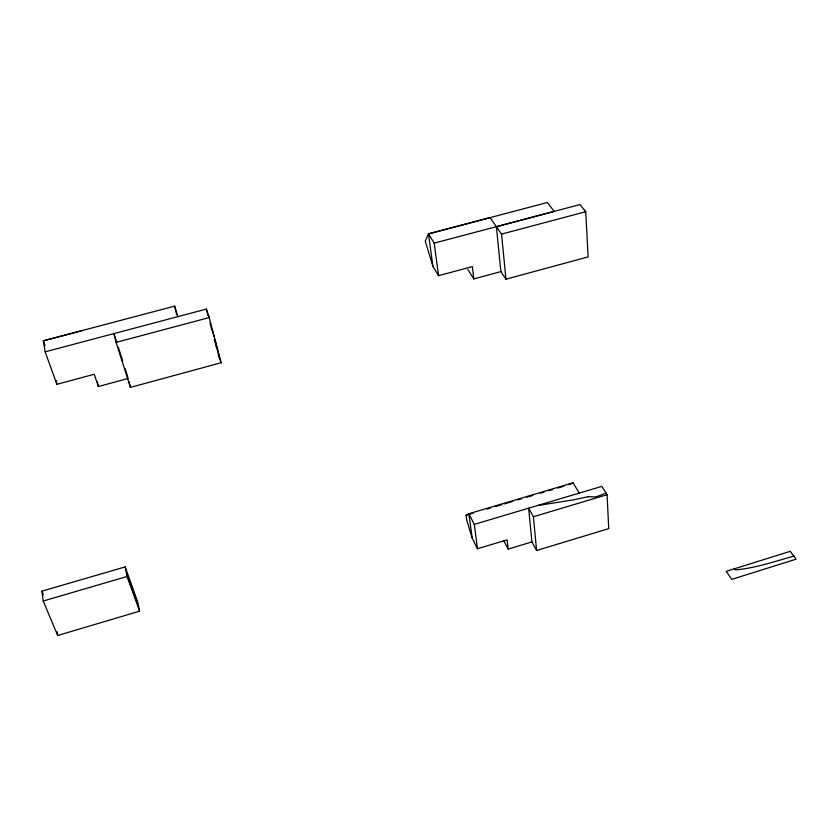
<?xml version="1.0" encoding="UTF-8"?>
<svg xmlns="http://www.w3.org/2000/svg" width="838" height="838" viewBox="0 0 838 838"><rect width="100%" height="100%" fill="white"/><g stroke="black" fill="none" stroke-linecap="round" stroke-linejoin="round"><path stroke-width="1.26" d="M793.974 556.044C774.846 561.47 755.436 568.049 735.649 569.924L734.214 568.667M505.953 279.18L501.553 234.106L490.062 217.65L428.49 233.865L425.254 241.124L432.89 266.254L438.557 275.692L472.381 266.599L473.805 278.918L500.873 271.606L505.953 279.18L588.119 256.899L585.741 211.721L579.948 204.577L434.199 243.125L428.49 233.865L547.371 202.513L554.222 211.396L496.389 226.71L500.873 271.606M472.171 538.038L468.892 513.725L474.277 524.379L601.831 486.375L607.079 494.682L608.734 528.621L536.603 550.503L531.921 541.914L508.174 549.089L507.126 539.84L477.492 548.754L472.171 538.038L466.703 519.937L466.064 515.265L468.892 513.725L573.024 482.814L579.278 493.111M568.887 484.741L573.024 482.856M538.384 505.419L574.093 499.752A51.003 34.913 -2.9 0 1 575.245 499.49L587.993 496.725M531.921 541.914L528.642 508.205L533.397 516.742L607.079 494.682M57.686 635.487L139.579 611.174L137.568 601.558L125.155 566.907L41.9 591.178L43.22 601.024L57.686 635.487L57.162 631.768M466.064 515.265L473.428 513.076M486.93 509.075L490.618 507.975M495.53 506.519L501.742 504.675M504.235 503.931L512.94 501.354M517.905 499.877L521.645 498.767M526.61 497.29L532.832 495.447M540.29 493.226L544.019 492.126M548.995 490.649L552.724 489.539M557.699 488.062L563.911 486.218M43.22 601.024L127.104 576.481L125.155 566.907M177.897 316.649L174.639 306.142L43.314 340.836L45.168 351.834L56.869 384.328L94.233 374.261L98.371 386.538L128.245 378.451M116.754 342.333L113.978 333.618L116.094 342.386L130.424 387.386L221.096 362.739L209.217 317.571L206.326 309.096L45.168 351.834M501.553 234.106L585.741 211.721M116.094 342.386L209.217 317.571M82.868 330.423L43.314 340.836L45.032 345.633M587.689 496.787C591.628 496.316 595.179 497.992 599.348 495.572A22.668 14.906 -3.1 0 0 600.364 495.279L606 492.974L606.084 494.064M467.845 269.543L473.805 278.918M503.732 540.594L508.174 549.089M41.9 591.178L43.387 594.729M138.574 606.345L126.768 574.69M127.104 576.481L139.579 611.174M218.173 354.097L221.096 362.739M118.336 347.32L122.694 361.01M125.072 368.49L127.847 377.205M174.639 306.142L176.65 314.753M208.62 315.821L209.008 317.267M218.917 355.7L218.278 353.144M206.326 309.096L207.971 315.35M209.94 322.85L211.92 330.35M214.224 339.097L215.209 342.847M215.869 345.34L216.853 349.09M213.261 333.44L213.481 334.278M214.853 339.484L215.062 340.28M212.81 331.722L213.124 332.906M213.763 335.336L214.025 336.363M215.418 341.653L216.089 344.24M216.214 344.722L217.346 349.132M219.629 358.392L219.116 356.485M217.471 349.614L218.11 352.452M129.062 381.803L130.424 387.386M97.323 381.636L98.371 386.538M56.219 380.609L56.869 384.328M428.49 233.865L432.89 266.254M434.199 243.125L438.557 275.692M474.277 524.379L477.492 548.754M533.397 516.742L536.603 550.503M584.557 210.317L584.662 211.679M790.203 551.341L726.221 571.338L731.752 579.362L796.1 559.176L790.203 551.341"/></g></svg>
